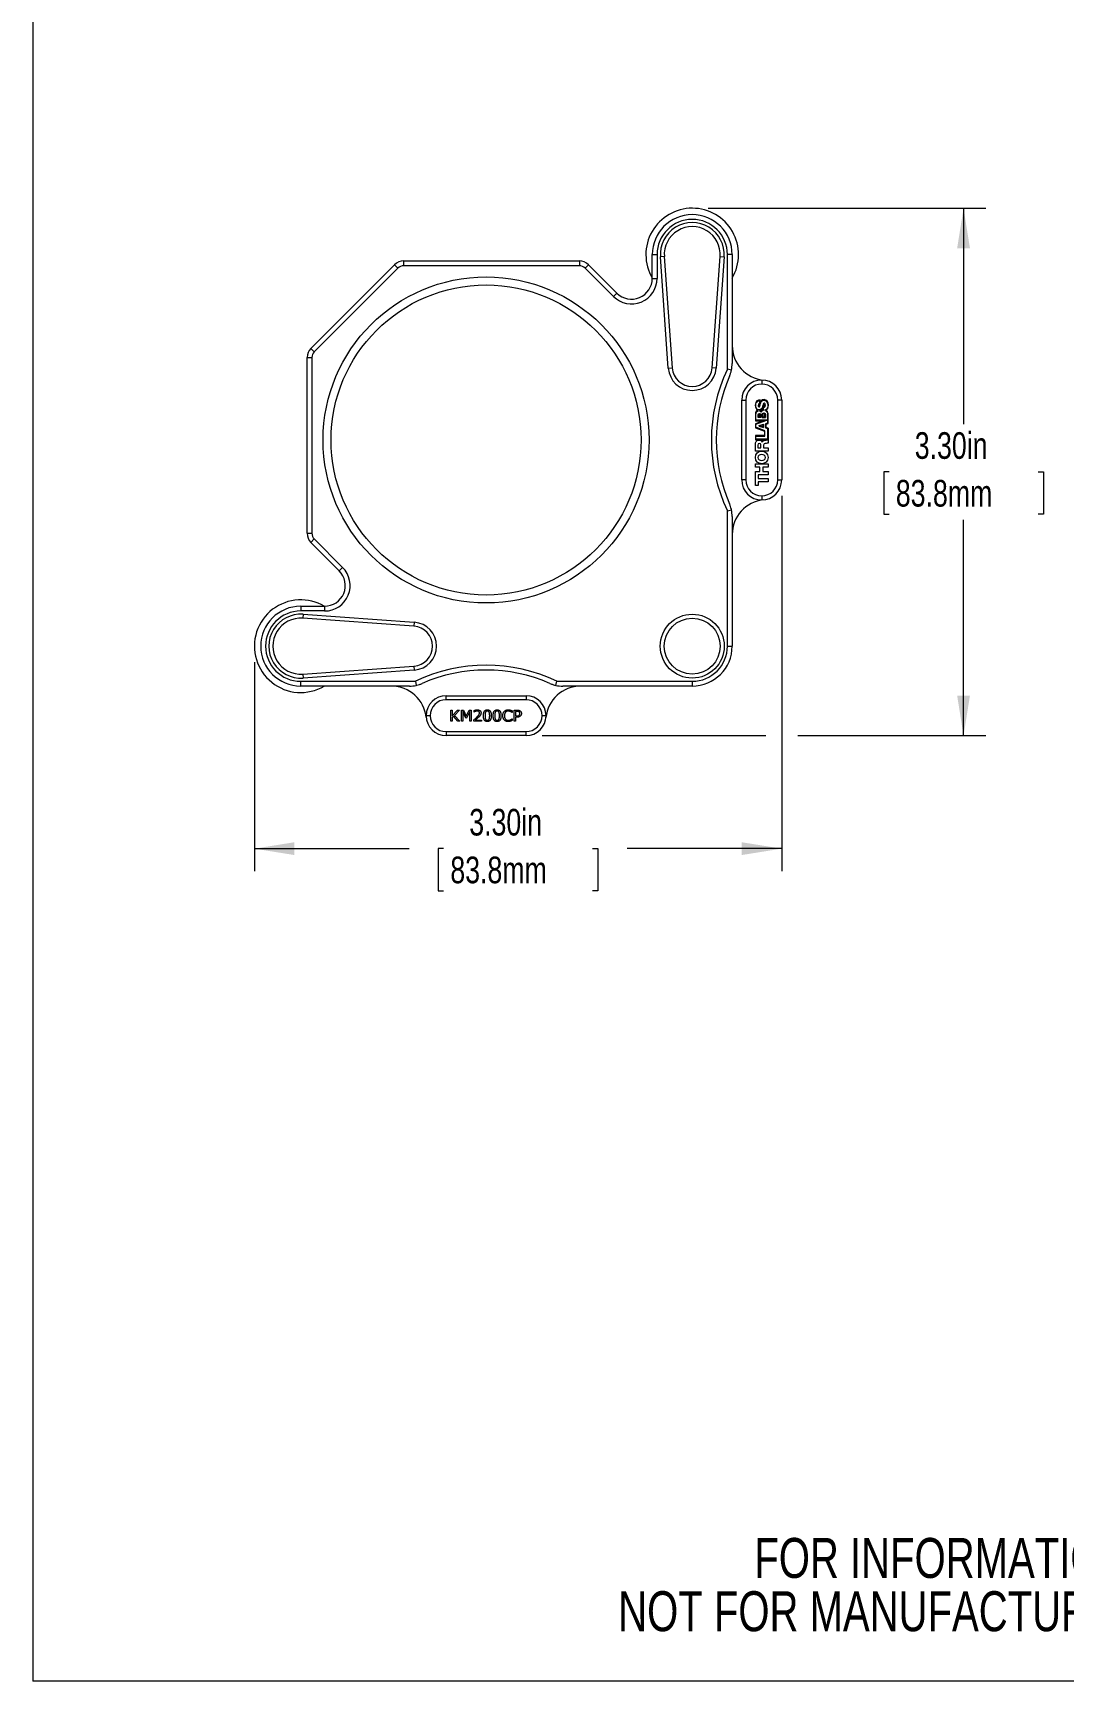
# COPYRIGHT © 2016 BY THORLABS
# Model space of a CAD drawing. Header units: inches. Extents: x 0.1 to 10.9, y 0 to 8.5.
# Drawn here: x 0.06 to 3.29, y 0.04 to 5.19 of the extents above; entities that cross this region are included whole.
import ezdxf

# ---------------------------------------------------------------- set-up
doc = ezdxf.new("R2010")
doc.units = ezdxf.units.IN
doc.header["$MEASUREMENT"] = 0
doc.styles.add('SLDTEXTSTYLE0', font='TXT', dxfattribs={"width": 0.75})
doc.dimstyles.new('SLDDIMSTYLE5', dxfattribs={"dimtxt": 0.083333, "dimasz": 0.125, "dimexe": 0, "dimexo": 0.0625, "dimgap": 0.020833, "dimtad": 0, "dimtih": 1, "dimtoh": 1, "dimlfac": 2, "dimrnd": 1e-09, "dimzin": 4, "dimdsep": 46, "dimtxsty": 'SLDTEXTSTYLE0', "dimsah": 1, "dimcen": 0.09, "dimadec": 0, "dimazin": 1, "dimtfac": 1, "dimtofl": 0, "dimtmove": 0, "dimatfit": 3, "dimfxl": 1, "dimfrac": 2, "dimtolj": 1, "dimtzin": 12, "dimarcsym": 0})

# ---------------------------------------------------------------- blocks, each defined once
blk = doc.blocks.new('SW_NOTE_3')
at = {"color": 0, "linetype": 'Continuous', "lineweight": 0, "char_height": 0.125, "attachment_point": 2, "style": 'SLDTEXTSTYLE0'}
for s, insert in [('FOR INFORMATION ONLY', (0.9863, 0.1611)), ('NOT FOR MANUFACTURING PURPOSES', (0.9991, -0.0055))]:
    blk.add_mtext(s, dxfattribs=dict(at, insert=insert))
blk = doc.blocks.new('_D_9')
at = {"color": 8, "linetype": 'Continuous', "lineweight": 0}
for p, q in [((2.4051, 3.7431), (2.4051, 2.5696)), ((0.7551, 3.2231), (0.7551, 2.5696)), ((0.7551, 2.6396), (1.2392, 2.6396)), ((1.3471, 2.6396), (1.3302, 2.6396)), ((1.3302, 2.6396), (1.3302, 2.5072)), ((1.8131, 2.6396), (1.83, 2.6396)), ((1.83, 2.6396), (1.83, 2.5072)), ((2.4051, 2.6396), (1.921, 2.6396)), ((1.3302, 2.5072), (1.3471, 2.5072)), ((1.83, 2.5072), (1.8131, 2.5072))]:
    blk.add_line(p, q, dxfattribs=at)
for points in [[(0.7551, 2.6396), (0.8801, 2.6196), (0.8801, 2.6596)], [(2.4051, 2.6396), (2.2801, 2.6596), (2.2801, 2.6196)]]:
    blk.add_solid(points, dxfattribs=at)
at = {"color": 8, "linetype": 'Continuous', "lineweight": 0, "char_height": 0.08333, "attachment_point": 1, "style": 'SLDTEXTSTYLE0'}
for s, insert in [('3.30in', (1.4274, 2.764)), ('83.8mm', (1.3682, 2.6147))]:
    blk.add_mtext(s, dxfattribs=dict(at, insert=insert))
blk = doc.blocks.new('_D_10')
at = {"color": 8, "linetype": 'Continuous', "lineweight": 0}
for p, q in [((2.1751, 4.6431), (3.0441, 4.6431)), ((2.9741, 4.6431), (2.9741, 3.9674)), ((2.7411, 3.8181), (2.7242, 3.8181)), ((2.7242, 3.8181), (2.7242, 3.6856)), ((3.2071, 3.8181), (3.224, 3.8181)), ((3.224, 3.8181), (3.224, 3.6856)), ((2.7242, 3.6856), (2.7411, 3.6856)), ((2.9741, 2.9931), (2.9741, 3.6687)), ((3.224, 3.6856), (3.2071, 3.6856)), ((1.6551, 2.9931), (2.3551, 2.9931)), ((2.4551, 2.9931), (3.0441, 2.9931))]:
    blk.add_line(p, q, dxfattribs=at)
for points in [[(2.9741, 4.6431), (2.9541, 4.5181), (2.9941, 4.5181)], [(2.9741, 2.9931), (2.9941, 3.1181), (2.9541, 3.1181)]]:
    blk.add_solid(points, dxfattribs=at)
at = {"color": 8, "linetype": 'Continuous', "lineweight": 0, "char_height": 0.08333, "attachment_point": 1, "style": 'SLDTEXTSTYLE0'}
for s, insert in [('3.30in', (2.8214, 3.9424)), ('83.8mm', (2.7622, 3.7931))]:
    blk.add_mtext(s, dxfattribs=dict(at, insert=insert))

msp = doc.modelspace()

# ---------------------------------------------------------------- linework, layer by layer
at = {"color": 7, "linetype": 'Continuous', "lineweight": 0}
for p, q in [((0.0622, 8.4506), (0.0622, 0.0356)), ((2.0001, 4.4981), (2.0151, 4.4981)), ((2.0001, 4.4236), (2.0001, 4.4981)), ((2.0151, 4.4981), (2.0151, 4.4236)), ((2.0378, 4.4918), (2.0253, 4.4909)), ((2.0503, 4.1427), (2.0253, 4.4909)), ((2.0378, 4.4918), (2.0627, 4.1436)), ((2.1874, 4.1436), (2.2124, 4.4918)), ((2.2248, 4.4909), (2.1999, 4.1427)), ((2.2124, 4.4918), (2.2248, 4.4909)), ((2.2351, 4.1394), (2.2351, 4.4981)), ((2.2501, 4.4981), (2.2351, 4.4981)), ((2.2501, 4.4981), (2.2501, 4.1578)), ((0.9318, 4.2043), (1.1938, 4.4663)), ((1.2044, 4.4557), (0.9424, 4.1937)), ((1.1938, 4.4663), (1.2044, 4.4557)), ((1.2221, 4.4781), (1.2221, 4.4631)), ((1.2221, 4.4781), (1.7721, 4.4781)), ((1.7721, 4.4631), (1.2221, 4.4631)), ((1.7721, 4.4781), (1.7721, 4.4631)), ((1.8004, 4.4663), (1.7898, 4.4557)), ((1.8785, 4.367), (1.7898, 4.4557)), ((1.8004, 4.4663), (1.8891, 4.3776)), ((2.0001, 4.4236), (2.0151, 4.4236)), ((1.8891, 4.3776), (1.8785, 4.367)), ((0.9318, 4.2043), (0.9424, 4.1937)), ((0.9201, 4.1761), (0.9351, 4.1761)), ((0.9201, 3.6261), (0.9201, 4.1761)), ((0.9351, 4.1761), (0.9351, 3.6261)), ((2.0503, 4.1427), (2.0627, 4.1436)), ((2.1999, 4.1427), (2.1874, 4.1436)), ((2.2478, 4.1365), (2.2351, 4.1394)), ((2.3426, 4.1056), (2.3426, 4.0931)), ((2.2801, 4.0431), (2.2926, 4.0431)), ((2.2801, 3.7931), (2.2801, 4.0431)), ((2.2926, 4.0431), (2.2926, 3.7931)), ((2.3354, 4.0412), (2.3354, 4.0318)), ((2.3374, 4.0322), (2.3373, 4.0432)), ((2.3468, 4.0217), (2.3468, 4.0126)), ((2.3926, 3.7931), (2.3926, 4.0431)), ((2.4051, 4.0431), (2.3926, 4.0431)), ((2.4051, 4.0431), (2.4051, 3.7931)), ((2.3226, 3.9958), (2.3226, 3.9781)), ((2.3226, 3.9781), (2.3475, 3.9781)), ((2.3475, 3.9781), (2.3226, 3.9689)), ((2.3246, 3.98), (2.3246, 3.9969)), ((2.3246, 3.9672), (2.3582, 3.98)), ((2.3582, 3.98), (2.3246, 3.98)), ((2.3314, 3.9885), (2.3314, 3.9969)), ((2.3401, 3.9885), (2.3314, 3.9885)), ((2.3333, 3.9962), (2.3333, 3.9904)), ((2.3333, 3.9904), (2.3383, 3.9904)), ((2.3383, 3.9904), (2.3383, 3.9962)), ((2.3401, 3.9969), (2.3401, 3.9885)), ((2.3443, 3.9885), (2.3443, 3.9979)), ((2.3443, 3.9885), (2.3544, 3.9885)), ((2.3462, 3.9973), (2.3462, 3.9903)), ((2.3462, 3.9903), (2.3527, 3.9903)), ((2.3485, 4.0114), (2.3485, 4.0204)), ((2.3527, 3.9903), (2.3527, 3.9973)), ((2.3544, 3.9979), (2.3544, 3.9885)), ((2.3607, 3.9709), (2.3546, 3.9682)), ((2.3607, 3.9973), (2.3607, 3.9709)), ((2.3626, 3.9695), (2.3626, 3.9994)), ((2.3226, 3.9689), (2.3226, 3.9565)), ((2.3226, 3.9565), (2.3511, 3.9458)), ((2.3511, 3.9319), (2.3226, 3.9319)), ((2.3226, 3.9319), (2.3226, 3.9183)), ((2.3246, 3.9577), (2.3246, 3.9672)), ((2.3525, 3.9471), (2.3246, 3.9577)), ((2.3246, 3.9204), (2.3246, 3.9298)), ((2.3246, 3.9298), (2.3525, 3.9298)), ((2.3607, 3.9204), (2.3246, 3.9204)), ((2.3341, 3.9632), (2.3485, 3.9678)), ((2.3341, 3.9618), (2.3341, 3.9632)), ((2.3341, 3.9618), (2.3485, 3.957)), ((2.3466, 3.9651), (2.3379, 3.9624)), ((2.3379, 3.9624), (2.3466, 3.9596)), ((2.3466, 3.9596), (2.3466, 3.9651)), ((2.3485, 3.9678), (2.3485, 3.957)), ((2.3511, 3.9458), (2.3511, 3.9319)), ((2.3525, 3.9298), (2.3525, 3.9471)), ((2.3546, 3.9682), (2.3546, 3.9565)), ((2.3546, 3.9565), (2.3607, 3.9538)), ((2.3567, 3.9673), (2.3626, 3.9695)), ((2.3567, 3.9576), (2.3567, 3.9673)), ((2.3626, 3.9552), (2.3567, 3.9576)), ((2.3607, 3.9538), (2.3607, 3.9204)), ((2.3626, 3.9552), (2.3626, 3.9086)), ((2.3226, 3.9183), (2.3607, 3.9183)), ((2.3226, 3.8831), (2.3226, 3.9036)), ((2.3626, 3.8831), (2.3226, 3.8831)), ((2.3309, 3.9019), (2.3309, 3.8936)), ((2.3309, 3.8936), (2.3399, 3.8936)), ((2.3399, 3.8936), (2.3399, 3.9024)), ((2.3439, 3.9114), (2.344, 3.9114)), ((2.348, 3.9015), (2.348, 3.8936)), ((2.348, 3.8936), (2.3626, 3.8936)), ((2.3626, 3.8936), (2.3626, 3.8831)), ((2.3226, 3.8436), (2.3626, 3.8436)), ((2.3226, 3.8331), (2.3226, 3.8436)), ((2.3371, 3.8331), (2.3226, 3.8331)), ((2.3226, 3.8193), (2.3371, 3.8193)), ((2.3226, 3.7756), (2.3226, 3.8193)), ((2.3371, 3.8193), (2.3371, 3.8331)), ((2.3461, 3.8331), (2.3461, 3.8193)), ((2.3626, 3.8331), (2.3461, 3.8331)), ((2.3461, 3.8193), (2.3626, 3.8193)), ((2.3626, 3.8436), (2.3626, 3.8331)), ((2.3626, 3.8193), (2.3626, 3.8089)), ((2.2926, 3.7931), (2.2801, 3.7931)), ((2.3315, 3.7756), (2.3226, 3.7756)), ((2.3315, 3.8089), (2.3315, 3.798)), ((2.3626, 3.8089), (2.3315, 3.8089)), ((2.3315, 3.798), (2.3626, 3.798)), ((2.3315, 3.7875), (2.3315, 3.7756)), ((2.3626, 3.7875), (2.3315, 3.7875)), ((2.3626, 3.798), (2.3626, 3.7875)), ((2.3926, 3.7931), (2.4051, 3.7931)), ((2.3426, 3.7431), (2.3426, 3.7306)), ((2.2351, 3.6967), (2.2478, 3.6996)), ((2.2351, 3.2731), (2.2351, 3.6967)), ((2.2501, 3.6783), (2.2501, 3.2731)), ((0.9201, 3.6261), (0.9351, 3.6261)), ((0.9318, 3.5978), (0.9424, 3.6084)), ((1.0205, 3.509), (0.9318, 3.5978)), ((0.9424, 3.6084), (1.0312, 3.5196)), ((1.0205, 3.509), (1.0312, 3.5196)), ((0.9001, 3.3981), (0.9001, 3.3831)), ((0.9001, 3.3981), (0.9746, 3.3981)), ((0.9746, 3.3831), (0.9001, 3.3831)), ((0.9072, 3.3728), (0.9063, 3.3603)), ((1.2545, 3.3354), (0.9063, 3.3603)), ((0.9072, 3.3728), (1.2554, 3.3479)), ((0.9746, 3.3981), (0.9746, 3.3831)), ((1.2554, 3.3479), (1.2545, 3.3354)), ((2.2351, 3.2731), (2.2501, 3.2731)), ((0.9063, 3.1858), (1.2545, 3.2107)), ((1.2554, 3.1982), (0.9072, 3.1733)), ((1.2545, 3.2107), (1.2554, 3.1982)), ((0.9001, 3.1631), (1.2587, 3.1631)), ((0.9001, 3.1481), (0.9001, 3.1631)), ((1.2403, 3.1481), (0.9001, 3.1481)), ((0.9063, 3.1858), (0.9072, 3.1733)), ((1.2587, 3.1631), (1.2616, 3.1504)), ((1.6986, 3.1504), (1.7014, 3.1631)), ((1.7014, 3.1631), (2.1251, 3.1631)), ((2.1251, 3.1481), (1.7199, 3.1481)), ((2.1251, 3.1631), (2.1251, 3.1481)), ((1.3551, 3.1056), (1.3551, 3.1181)), ((1.3551, 3.1181), (1.6051, 3.1181)), ((1.6051, 3.1056), (1.3551, 3.1056)), ((1.6051, 3.1181), (1.6051, 3.1056)), ((1.3051, 3.0556), (1.2926, 3.0556)), ((1.3695, 3.0731), (1.3739, 3.0731)), ((1.3695, 3.0381), (1.3695, 3.0731)), ((1.3739, 3.0548), (1.3909, 3.0731)), ((1.3739, 3.0731), (1.3739, 3.0548)), ((1.3777, 3.054), (1.3739, 3.0499)), ((1.3739, 3.0499), (1.3739, 3.0381)), ((1.392, 3.0381), (1.3777, 3.054)), ((1.3965, 3.0731), (1.3809, 3.0566)), ((1.3809, 3.0566), (1.3974, 3.0381)), ((1.3909, 3.0731), (1.3965, 3.0731)), ((1.4027, 3.0731), (1.4091, 3.0731)), ((1.4027, 3.0381), (1.4027, 3.0731)), ((1.4071, 3.0682), (1.4071, 3.0381)), ((1.4166, 3.0478), (1.4071, 3.0682)), ((1.4091, 3.0731), (1.4182, 3.0537)), ((1.4193, 3.0478), (1.4166, 3.0478)), ((1.4182, 3.0537), (1.427, 3.0731)), ((1.4288, 3.0682), (1.4193, 3.0478)), ((1.427, 3.0731), (1.4333, 3.0731)), ((1.4288, 3.0381), (1.4288, 3.0682)), ((1.4333, 3.0731), (1.4333, 3.0381)), ((1.4417, 3.0381), (1.4417, 3.0429)), ((1.4426, 3.0669), (1.4426, 3.0718)), ((1.4428, 3.0669), (1.4426, 3.0669)), ((1.4466, 3.042), (1.4656, 3.042)), ((1.4656, 3.042), (1.4656, 3.0381)), ((1.5613, 3.0655), (1.5609, 3.0655)), ((1.561, 3.0456), (1.5613, 3.0456)), ((1.5613, 3.0709), (1.5613, 3.0655)), ((1.5613, 3.0456), (1.5613, 3.0403)), ((1.5679, 3.0731), (1.5773, 3.0731)), ((1.5679, 3.0381), (1.5679, 3.0731)), ((1.5724, 3.0691), (1.5724, 3.0549)), ((1.5769, 3.0691), (1.5724, 3.0691)), ((1.5724, 3.0549), (1.5763, 3.0549)), ((1.5724, 3.0509), (1.5724, 3.0381)), ((1.577, 3.0509), (1.5724, 3.0509)), ((1.6676, 3.0556), (1.6551, 3.0556)), ((1.3551, 3.0056), (1.6051, 3.0056)), ((1.3551, 3.0056), (1.3551, 2.9931)), ((1.6051, 2.9931), (1.3551, 2.9931)), ((1.3739, 3.0381), (1.3695, 3.0381)), ((1.3974, 3.0381), (1.392, 3.0381)), ((1.4071, 3.0381), (1.4027, 3.0381)), ((1.4333, 3.0381), (1.4288, 3.0381)), ((1.4656, 3.0381), (1.4417, 3.0381)), ((1.5724, 3.0381), (1.5679, 3.0381)), ((1.6051, 2.9931), (1.6051, 3.0056)), ((10.9445, 0.0356), (0.0622, 0.0356))]:
    msp.add_line(p, q, dxfattribs=at)
for centre, radius in [((1.4801, 3.9181), 0.51), ((1.4801, 3.9181), 0.485), ((2.1251, 3.2731), 0.1), ((2.1251, 3.2731), 0.0875)]:
    msp.add_circle(centre, radius, dxfattribs=at)
for centre, radius, start, end in [((2.1251, 4.4981), 0.145, 89.8048, 210.4503), ((2.1251, 4.4981), 0.145, 329.5497, 89.8048), ((2.1251, 4.4981), 0.125, 0, 180), ((2.1251, 4.4981), 0.11, 0, 180), ((2.1251, 4.4981), 0.1, 355.904, 184.096), ((2.1251, 4.4981), 0.0875, 355.904, 184.096), ((1.2221, 4.4381), 0.04, 90, 135), ((1.2221, 4.4381), 0.025, 90, 135), ((1.7721, 4.4381), 0.04, 45.0024, 90), ((1.7721, 4.4381), 0.025, 45.0024, 90), ((1.9351, 4.4236), 0.08, 225.0024, 0), ((1.9351, 4.4236), 0.065, 225.0024, 0), ((0.9601, 4.1761), 0.04, 135, 180), ((0.9601, 4.1761), 0.025, 135, 180), ((2.3595, 4.2141), 0.1094, 180, 264.3655), ((2.1251, 4.1481), 0.075, 184.096, 355.904), ((2.1251, 4.1481), 0.0625, 184.096, 355.904), ((2.7001, 3.9181), 0.515, 154.5436, 205.4564), ((2.1501, 4.1578), 0.1, 347.6902, 0), ((2.7001, 3.9181), 0.5, 156.4435, 203.5565), ((2.3426, 4.0431), 0.0625, 90, 180), ((2.3426, 4.0431), 0.05, 90, 180), ((2.3426, 4.0431), 0.0625, 0, 90), ((2.3426, 4.0431), 0.05, 0, 90), ((2.3426, 3.7931), 0.0625, 180, 270), ((2.3426, 3.7931), 0.05, 180, 270), ((2.3426, 3.7931), 0.05, 270, 0), ((2.3426, 3.7931), 0.0625, 270, 0), ((2.3595, 3.622), 0.1094, 95.6345, 180), ((2.1501, 3.6783), 0.1, 0, 12.3098), ((0.9601, 3.6261), 0.04, 180, 224.9976), ((0.9601, 3.6261), 0.025, 180, 224.9976), ((0.9746, 3.4631), 0.08, 270, 44.9976), ((0.9746, 3.4631), 0.065, 270, 44.9976), ((0.9001, 3.2731), 0.145, 92.797, 300.4503), ((0.9001, 3.2731), 0.145, 59.5497, 92.797), ((0.9001, 3.2731), 0.125, 90, 270), ((0.9001, 3.2731), 0.11, 90, 270), ((0.9001, 3.2731), 0.1, 85.904, 274.096), ((0.9001, 3.2731), 0.0875, 85.904, 274.096), ((1.2501, 3.2731), 0.0625, 274.096, 85.904), ((1.2501, 3.2731), 0.075, 274.096, 85.904), ((2.1251, 3.2731), 0.11, 270, 0), ((2.1251, 3.2731), 0.125, 270, 0), ((1.4801, 2.6981), 0.515, 64.5436, 115.4564), ((1.4801, 2.6981), 0.5, 66.4435, 113.5565), ((1.184, 3.0387), 0.1094, 5.6345, 90), ((1.2403, 3.2481), 0.1, 270, 282.3098), ((1.7761, 3.0387), 0.1094, 90, 174.3655), ((1.7199, 3.2481), 0.1, 257.6902, 270), ((1.3551, 3.0556), 0.0625, 90, 180), ((1.3551, 3.0556), 0.05, 90, 180), ((1.6051, 3.0556), 0.0625, 0, 90), ((1.6051, 3.0556), 0.05, 0, 90), ((1.3551, 3.0556), 0.0625, 180, 270), ((1.3551, 3.0556), 0.05, 180, 270), ((1.6051, 3.0556), 0.05, 270, 0), ((1.6051, 3.0556), 0.0625, 270, 0)]:
    msp.add_arc(centre, radius, start, end, dxfattribs=at)
for points, knots in [([(2.2417, 4.1179), (2.243, 4.1209), (2.2455, 4.127), (2.247, 4.1333), (2.2478, 4.1365)], [0, 0, 0, 0, 0.494237, 1, 1, 1, 1]), ([(2.2478, 3.6996), (2.2477, 3.7), (2.2469, 3.7034), (2.2452, 3.7097), (2.2429, 3.7154), (2.2417, 3.7182)], [0, 0, 0, 0, 0.074318, 0.53268, 1, 1, 1, 1]), ([(1.2616, 3.1504), (1.2621, 3.1505), (1.2654, 3.1512), (1.2717, 3.1529), (1.2774, 3.1552), (1.2803, 3.1564)], [0, 0, 0, 0, 0.074316, 0.532678, 1, 1, 1, 1]), ([(1.6799, 3.1564), (1.6829, 3.1552), (1.6891, 3.1527), (1.6954, 3.1511), (1.6986, 3.1504)], [0, 0, 0, 0, 0.494235, 1, 1, 1, 1]), ([(1.4417, 3.0429), (1.4425, 3.0436), (1.4442, 3.0451), (1.4467, 3.0472), (1.4491, 3.0493), (1.4507, 3.0507), (1.4514, 3.0515)], [0, 0, 0, 0, 0.2549546, 0.5103166, 0.7601161, 1, 1, 1, 1]), ([(1.4426, 3.0718), (1.4429, 3.0719), (1.4435, 3.0722), (1.4446, 3.0726), (1.4458, 3.0729), (1.4471, 3.0733), (1.4485, 3.0736), (1.4499, 3.0738), (1.4512, 3.0739), (1.4521, 3.0739), (1.4526, 3.0739)], [0, 0, 0, 0, 0.097337, 0.206406, 0.328427, 0.462824, 0.602026, 0.737696, 0.870465, 1, 1, 1, 1]), ([(1.4525, 3.07), (1.4521, 3.0699), (1.4513, 3.0699), (1.4502, 3.0698), (1.449, 3.0695), (1.4477, 3.0692), (1.4465, 3.0688), (1.4452, 3.0682), (1.444, 3.0676), (1.4432, 3.0671), (1.4428, 3.0669)], [0, 0, 0, 0, 0.107885, 0.221269, 0.340699, 0.466192, 0.595932, 0.727197, 0.862174, 1, 1, 1, 1]), ([(1.457, 3.0512), (1.4561, 3.0504), (1.4544, 3.0487), (1.4522, 3.0468), (1.4504, 3.0452), (1.4491, 3.0441), (1.4478, 3.0431), (1.447, 3.0424), (1.4466, 3.042)], [0, 0, 0, 0, 0.258241, 0.517221, 0.644363, 0.767594, 0.885944, 1, 1, 1, 1]), ([(1.4514, 3.0515), (1.4518, 3.0518), (1.4525, 3.0525), (1.4535, 3.0535), (1.4544, 3.0545), (1.4553, 3.0554), (1.456, 3.0562), (1.4566, 3.057), (1.4572, 3.0578), (1.4577, 3.0585), (1.4581, 3.0591), (1.4584, 3.0598), (1.4587, 3.0605), (1.459, 3.0612), (1.4592, 3.0619), (1.4593, 3.0626), (1.4594, 3.0633), (1.4594, 3.0638), (1.4594, 3.0641)], [0, 0, 0, 0, 0.0998727, 0.1933787, 0.2799067, 0.359786, 0.4328176, 0.4996227, 0.5596254, 0.6132753, 0.6633381, 0.7120221, 0.7603914, 0.8080444, 0.8558246, 0.9034585, 0.9513908, 1, 1, 1, 1]), ([(1.4594, 3.0641), (1.4594, 3.0643), (1.4594, 3.0648), (1.4593, 3.0654), (1.4591, 3.066), (1.4589, 3.0665), (1.4587, 3.0671), (1.4584, 3.0676), (1.458, 3.068), (1.4576, 3.0684), (1.4571, 3.0688), (1.4566, 3.0691), (1.456, 3.0694), (1.4554, 3.0696), (1.4547, 3.0697), (1.454, 3.0699), (1.4532, 3.0699), (1.4527, 3.0699), (1.4525, 3.07)], [0, 0, 0, 0, 0.065322, 0.127174, 0.186583, 0.244472, 0.301044, 0.357036, 0.413379, 0.470966, 0.529101, 0.588875, 0.649686, 0.713323, 0.779905, 0.849596, 0.922575, 1, 1, 1, 1]), ([(1.4526, 3.0739), (1.453, 3.0739), (1.4539, 3.0739), (1.4551, 3.0738), (1.4563, 3.0736), (1.4574, 3.0733), (1.4585, 3.0729), (1.4595, 3.0725), (1.4603, 3.072), (1.4612, 3.0714), (1.4619, 3.0707), (1.4625, 3.0699), (1.4631, 3.0691), (1.4635, 3.0683), (1.4638, 3.0673), (1.4641, 3.0664), (1.4642, 3.0653), (1.4643, 3.0646), (1.4643, 3.0642)], [0, 0, 0, 0, 0.07748, 0.151248, 0.221205, 0.288216, 0.352003, 0.413896, 0.474146, 0.533519, 0.591726, 0.648382, 0.70443, 0.76053, 0.817321, 0.875919, 0.936612, 1, 1, 1, 1]), ([(1.4622, 3.0572), (1.4619, 3.0567), (1.4612, 3.0557), (1.4602, 3.0545), (1.4594, 3.0536), (1.4586, 3.0528), (1.4578, 3.052), (1.4573, 3.0515), (1.457, 3.0512)], [0, 0, 0, 0, 0.2212449, 0.4529519, 0.5754385, 0.7076099, 0.8489067, 1, 1, 1, 1]), ([(1.4643, 3.0642), (1.4643, 3.0639), (1.4642, 3.0633), (1.4641, 3.0623), (1.464, 3.0614), (1.4638, 3.0605), (1.4635, 3.0596), (1.4631, 3.0588), (1.4627, 3.058), (1.4624, 3.0575), (1.4622, 3.0572)], [0, 0, 0, 0, 0.1332724, 0.2615394, 0.387255, 0.5103733, 0.6320171, 0.7543188, 0.8763649, 1, 1, 1, 1]), ([(1.4718, 3.0555), (1.4718, 3.0563), (1.4718, 3.0578), (1.472, 3.0599), (1.4722, 3.0619), (1.4725, 3.0637), (1.4729, 3.0653), (1.4734, 3.0669), (1.474, 3.0682), (1.4747, 3.0694), (1.4755, 3.0705), (1.4764, 3.0714), (1.4774, 3.0722), (1.4785, 3.0729), (1.4797, 3.0733), (1.4811, 3.0737), (1.4825, 3.0739), (1.4835, 3.0739), (1.484, 3.0739)], [0, 0, 0, 0, 0.090625, 0.17535, 0.254088, 0.327393, 0.395789, 0.459102, 0.517906, 0.573174, 0.625499, 0.676328, 0.726617, 0.777206, 0.828961, 0.882801, 0.939626, 1, 1, 1, 1]), ([(1.484, 3.0372), (1.4835, 3.0372), (1.4825, 3.0372), (1.481, 3.0374), (1.4797, 3.0378), (1.4785, 3.0383), (1.4774, 3.0389), (1.4764, 3.0397), (1.4755, 3.0406), (1.4747, 3.0417), (1.474, 3.0429), (1.4734, 3.0443), (1.4729, 3.0458), (1.4725, 3.0474), (1.4722, 3.0492), (1.472, 3.0512), (1.4718, 3.0533), (1.4718, 3.0548), (1.4718, 3.0555)], [0, 0, 0, 0, 0.060973, 0.118388, 0.172874, 0.22467, 0.275401, 0.32568, 0.376549, 0.428972, 0.484148, 0.542887, 0.606162, 0.674011, 0.747103, 0.82563, 0.909854, 1, 1, 1, 1]), ([(1.4781, 3.0662), (1.4779, 3.0659), (1.4777, 3.0653), (1.4774, 3.0642), (1.4771, 3.063), (1.4769, 3.0617), (1.4768, 3.0602), (1.4767, 3.0587), (1.4767, 3.0572), (1.4767, 3.0561), (1.4767, 3.0555)], [0, 0, 0, 0, 0.092932, 0.195517, 0.308519, 0.432509, 0.565434, 0.704477, 0.849094, 1, 1, 1, 1]), ([(1.4767, 3.0555), (1.4767, 3.0549), (1.4767, 3.0538), (1.4767, 3.0522), (1.4768, 3.0507), (1.4769, 3.0494), (1.4771, 3.0482), (1.4773, 3.047), (1.4776, 3.046), (1.4779, 3.0453), (1.478, 3.0449)], [0, 0, 0, 0, 0.164101, 0.31475, 0.45075, 0.57345, 0.686482, 0.794892, 0.899373, 1, 1, 1, 1]), ([(1.478, 3.0449), (1.4782, 3.0446), (1.4784, 3.0441), (1.4789, 3.0433), (1.4795, 3.0427), (1.4802, 3.0421), (1.481, 3.0417), (1.4819, 3.0414), (1.4829, 3.0412), (1.4836, 3.0412), (1.484, 3.0412)], [0, 0, 0, 0, 0.127933, 0.248979, 0.364498, 0.478623, 0.594752, 0.717986, 0.852152, 1, 1, 1, 1]), ([(1.484, 3.07), (1.4836, 3.0699), (1.483, 3.0699), (1.482, 3.0698), (1.4811, 3.0695), (1.4803, 3.0691), (1.4796, 3.0685), (1.479, 3.0679), (1.4785, 3.0671), (1.4782, 3.0665), (1.4781, 3.0662)], [0, 0, 0, 0, 0.141373, 0.271633, 0.394112, 0.510434, 0.625792, 0.743398, 0.867888, 1, 1, 1, 1]), ([(1.484, 3.0739), (1.4845, 3.0739), (1.4855, 3.0739), (1.4869, 3.0737), (1.4882, 3.0733), (1.4895, 3.0728), (1.4906, 3.0722), (1.4916, 3.0714), (1.4925, 3.0705), (1.4933, 3.0694), (1.494, 3.0681), (1.4946, 3.0668), (1.495, 3.0653), (1.4955, 3.0636), (1.4958, 3.0618), (1.496, 3.0599), (1.4961, 3.0578), (1.4962, 3.0563), (1.4962, 3.0556)], [0, 0, 0, 0, 0.061032, 0.118504, 0.173116, 0.225322, 0.276001, 0.32667, 0.377985, 0.430681, 0.486391, 0.54544, 0.608778, 0.67676, 0.749332, 0.827388, 0.910869, 1, 1, 1, 1]), ([(1.4899, 3.0663), (1.4897, 3.0666), (1.4894, 3.0671), (1.4889, 3.0679), (1.4883, 3.0685), (1.4876, 3.0691), (1.4869, 3.0695), (1.486, 3.0698), (1.485, 3.0699), (1.4843, 3.0699), (1.484, 3.07)], [0, 0, 0, 0, 0.1302457, 0.2525793, 0.3704464, 0.4852394, 0.6008352, 0.723405, 0.8556277, 1, 1, 1, 1]), ([(1.4962, 3.0556), (1.4962, 3.0548), (1.4961, 3.0533), (1.496, 3.0512), (1.4958, 3.0492), (1.4955, 3.0474), (1.495, 3.0457), (1.4945, 3.0442), (1.4939, 3.0428), (1.4932, 3.0416), (1.4924, 3.0406), (1.4915, 3.0397), (1.4905, 3.0389), (1.4894, 3.0383), (1.4882, 3.0378), (1.4869, 3.0374), (1.4855, 3.0372), (1.4845, 3.0372), (1.484, 3.0372)], [0, 0, 0, 0, 0.091414, 0.176654, 0.25618, 0.329726, 0.398161, 0.461186, 0.519966, 0.574874, 0.627124, 0.67754, 0.72759, 0.777885, 0.829619, 0.883437, 0.939926, 1, 1, 1, 1]), ([(1.484, 3.0412), (1.4843, 3.0412), (1.485, 3.0412), (1.486, 3.0414), (1.4869, 3.0416), (1.4876, 3.0421), (1.4883, 3.0426), (1.4889, 3.0432), (1.4895, 3.044), (1.4897, 3.0446), (1.4899, 3.0449)], [0, 0, 0, 0, 0.141458, 0.272712, 0.395264, 0.512481, 0.627909, 0.745586, 0.869079, 1, 1, 1, 1]), ([(1.4913, 3.0556), (1.4913, 3.0562), (1.4913, 3.0573), (1.4912, 3.0589), (1.4911, 3.0604), (1.491, 3.0618), (1.4908, 3.0631), (1.4906, 3.0642), (1.4903, 3.0653), (1.49, 3.066), (1.4899, 3.0663)], [0, 0, 0, 0, 0.159651, 0.308566, 0.446193, 0.573969, 0.692158, 0.802057, 0.904099, 1, 1, 1, 1]), ([(1.4899, 3.0449), (1.49, 3.0452), (1.4903, 3.0459), (1.4906, 3.047), (1.4908, 3.0481), (1.491, 3.0494), (1.4911, 3.0508), (1.4912, 3.0522), (1.4913, 3.0539), (1.4913, 3.055), (1.4913, 3.0556)], [0, 0, 0, 0, 0.097892, 0.201849, 0.31108, 0.427473, 0.552815, 0.689917, 0.838949, 1, 1, 1, 1]), ([(1.5024, 3.0555), (1.5024, 3.0563), (1.5024, 3.0578), (1.5025, 3.0599), (1.5028, 3.0619), (1.5031, 3.0637), (1.5035, 3.0653), (1.504, 3.0669), (1.5046, 3.0682), (1.5053, 3.0694), (1.5061, 3.0705), (1.507, 3.0714), (1.508, 3.0722), (1.5091, 3.0729), (1.5103, 3.0733), (1.5116, 3.0737), (1.5131, 3.0739), (1.514, 3.0739), (1.5145, 3.0739)], [0, 0, 0, 0, 0.090625, 0.17535, 0.254088, 0.327393, 0.395789, 0.459102, 0.517906, 0.573174, 0.625499, 0.676328, 0.726617, 0.777206, 0.828961, 0.882801, 0.939626, 1, 1, 1, 1]), ([(1.5145, 3.0372), (1.514, 3.0372), (1.513, 3.0372), (1.5116, 3.0374), (1.5103, 3.0378), (1.5091, 3.0383), (1.5079, 3.0389), (1.5069, 3.0397), (1.506, 3.0406), (1.5053, 3.0417), (1.5046, 3.0429), (1.504, 3.0443), (1.5035, 3.0458), (1.5031, 3.0474), (1.5027, 3.0492), (1.5025, 3.0512), (1.5024, 3.0533), (1.5024, 3.0548), (1.5024, 3.0555)], [0, 0, 0, 0, 0.060973, 0.118388, 0.172874, 0.22467, 0.275401, 0.32568, 0.376549, 0.428972, 0.484148, 0.542887, 0.606162, 0.674011, 0.747103, 0.82563, 0.909854, 1, 1, 1, 1]), ([(1.5086, 3.0662), (1.5085, 3.0659), (1.5082, 3.0653), (1.5079, 3.0642), (1.5077, 3.063), (1.5075, 3.0617), (1.5074, 3.0602), (1.5073, 3.0587), (1.5073, 3.0572), (1.5072, 3.0561), (1.5072, 3.0555)], [0, 0, 0, 0, 0.092932, 0.195517, 0.308519, 0.432509, 0.565434, 0.704477, 0.849094, 1, 1, 1, 1]), ([(1.5072, 3.0555), (1.5072, 3.0549), (1.5072, 3.0538), (1.5073, 3.0522), (1.5074, 3.0507), (1.5075, 3.0494), (1.5076, 3.0482), (1.5079, 3.047), (1.5082, 3.046), (1.5085, 3.0453), (1.5086, 3.0449)], [0, 0, 0, 0, 0.164101, 0.31475, 0.45075, 0.57345, 0.686482, 0.794892, 0.899373, 1, 1, 1, 1]), ([(1.5145, 3.07), (1.5142, 3.0699), (1.5135, 3.0699), (1.5126, 3.0698), (1.5117, 3.0695), (1.5109, 3.0691), (1.5102, 3.0685), (1.5096, 3.0679), (1.509, 3.0671), (1.5088, 3.0665), (1.5086, 3.0662)], [0, 0, 0, 0, 0.141373, 0.271633, 0.394112, 0.510434, 0.625792, 0.743398, 0.867888, 1, 1, 1, 1]), ([(1.5086, 3.0449), (1.5087, 3.0446), (1.509, 3.0441), (1.5095, 3.0433), (1.5101, 3.0427), (1.5108, 3.0421), (1.5116, 3.0417), (1.5125, 3.0414), (1.5135, 3.0412), (1.5142, 3.0412), (1.5145, 3.0412)], [0, 0, 0, 0, 0.1279334, 0.2489788, 0.3644984, 0.4786231, 0.5947523, 0.7179865, 0.852152, 1, 1, 1, 1]), ([(1.5145, 3.0739), (1.5151, 3.0739), (1.5161, 3.0739), (1.5175, 3.0737), (1.5188, 3.0733), (1.52, 3.0728), (1.5212, 3.0722), (1.5222, 3.0714), (1.5231, 3.0705), (1.5238, 3.0694), (1.5245, 3.0681), (1.5251, 3.0668), (1.5256, 3.0653), (1.526, 3.0636), (1.5263, 3.0618), (1.5266, 3.0599), (1.5267, 3.0578), (1.5267, 3.0563), (1.5267, 3.0556)], [0, 0, 0, 0, 0.061032, 0.118504, 0.173116, 0.225322, 0.276001, 0.32667, 0.377985, 0.430681, 0.486391, 0.54544, 0.608778, 0.67676, 0.749332, 0.827388, 0.910869, 1, 1, 1, 1]), ([(1.5204, 3.0663), (1.5203, 3.0666), (1.52, 3.0671), (1.5195, 3.0679), (1.5189, 3.0685), (1.5182, 3.0691), (1.5174, 3.0695), (1.5166, 3.0698), (1.5156, 3.0699), (1.5149, 3.0699), (1.5145, 3.07)], [0, 0, 0, 0, 0.1302457, 0.2525793, 0.3704464, 0.4852394, 0.6008352, 0.723405, 0.8556277, 1, 1, 1, 1]), ([(1.5267, 3.0556), (1.5267, 3.0548), (1.5267, 3.0533), (1.5266, 3.0512), (1.5263, 3.0492), (1.526, 3.0474), (1.5256, 3.0457), (1.5251, 3.0442), (1.5245, 3.0428), (1.5238, 3.0416), (1.523, 3.0406), (1.5221, 3.0397), (1.5211, 3.0389), (1.52, 3.0383), (1.5188, 3.0378), (1.5174, 3.0374), (1.516, 3.0372), (1.5151, 3.0372), (1.5145, 3.0372)], [0, 0, 0, 0, 0.091414, 0.176654, 0.25618, 0.329726, 0.398161, 0.461186, 0.519966, 0.574874, 0.627124, 0.67754, 0.72759, 0.777885, 0.829619, 0.883437, 0.939926, 1, 1, 1, 1]), ([(1.5145, 3.0412), (1.5149, 3.0412), (1.5156, 3.0412), (1.5165, 3.0414), (1.5174, 3.0416), (1.5182, 3.0421), (1.5189, 3.0426), (1.5195, 3.0432), (1.5201, 3.044), (1.5203, 3.0446), (1.5205, 3.0449)], [0, 0, 0, 0, 0.141458, 0.272712, 0.395264, 0.512481, 0.627909, 0.745586, 0.869079, 1, 1, 1, 1]), ([(1.5219, 3.0556), (1.5219, 3.0562), (1.5218, 3.0573), (1.5218, 3.0589), (1.5217, 3.0604), (1.5216, 3.0618), (1.5214, 3.0631), (1.5211, 3.0642), (1.5208, 3.0653), (1.5206, 3.066), (1.5204, 3.0663)], [0, 0, 0, 0, 0.159651, 0.308566, 0.446193, 0.573969, 0.692158, 0.802057, 0.904099, 1, 1, 1, 1]), ([(1.5205, 3.0449), (1.5206, 3.0452), (1.5209, 3.0459), (1.5212, 3.047), (1.5214, 3.0481), (1.5216, 3.0494), (1.5217, 3.0508), (1.5218, 3.0522), (1.5218, 3.0539), (1.5219, 3.055), (1.5219, 3.0556)], [0, 0, 0, 0, 0.097892, 0.201849, 0.31108, 0.427473, 0.552815, 0.689917, 0.838949, 1, 1, 1, 1]), ([(1.5325, 3.0555), (1.5325, 3.0562), (1.5325, 3.0576), (1.5328, 3.0596), (1.5331, 3.0616), (1.5337, 3.0633), (1.5343, 3.065), (1.5352, 3.0665), (1.5361, 3.068), (1.5368, 3.0688), (1.5372, 3.0692)], [0, 0, 0, 0, 0.1439272, 0.2811588, 0.4120358, 0.5377729, 0.6586605, 0.7750256, 0.88836, 1, 1, 1, 1]), ([(1.5372, 3.0416), (1.5369, 3.042), (1.5361, 3.0428), (1.5352, 3.0442), (1.5344, 3.0458), (1.5338, 3.0471), (1.5334, 3.0483), (1.5332, 3.0492), (1.533, 3.0502), (1.5328, 3.0512), (1.5327, 3.0522), (1.5326, 3.0533), (1.5325, 3.0544), (1.5325, 3.0551), (1.5325, 3.0555)], [0, 0, 0, 0, 0.107001, 0.216552, 0.331251, 0.451358, 0.51395, 0.577497, 0.643052, 0.710329, 0.77953, 0.850754, 0.924496, 1, 1, 1, 1]), ([(1.5372, 3.0692), (1.5376, 3.0696), (1.5383, 3.0703), (1.5396, 3.0713), (1.541, 3.0721), (1.5426, 3.0728), (1.5442, 3.0733), (1.5459, 3.0737), (1.5477, 3.0739), (1.5489, 3.0739), (1.5495, 3.0739)], [0, 0, 0, 0, 0.117336, 0.234806, 0.354182, 0.476148, 0.601369, 0.729888, 0.862108, 1, 1, 1, 1]), ([(1.5408, 3.0664), (1.5405, 3.066), (1.54, 3.0654), (1.5393, 3.0643), (1.5387, 3.0631), (1.5382, 3.0618), (1.5378, 3.0604), (1.5376, 3.0588), (1.5374, 3.0572), (1.5374, 3.0561), (1.5374, 3.0555)], [0, 0, 0, 0, 0.104644, 0.21345, 0.327889, 0.448029, 0.57506, 0.708812, 0.84997, 1, 1, 1, 1]), ([(1.5374, 3.0555), (1.5374, 3.0549), (1.5374, 3.0537), (1.5376, 3.052), (1.5379, 3.0505), (1.5383, 3.0491), (1.5389, 3.0478), (1.5395, 3.0466), (1.5401, 3.0455), (1.5406, 3.0449), (1.5409, 3.0446)], [0, 0, 0, 0, 0.155241, 0.300025, 0.434626, 0.561453, 0.680663, 0.793223, 0.899003, 1, 1, 1, 1]), ([(1.5492, 3.07), (1.5488, 3.0699), (1.548, 3.0699), (1.5468, 3.0698), (1.5456, 3.0695), (1.5445, 3.0691), (1.5435, 3.0686), (1.5425, 3.068), (1.5416, 3.0672), (1.541, 3.0667), (1.5408, 3.0664)], [0, 0, 0, 0, 0.1347319, 0.2632538, 0.3873241, 0.5083641, 0.6281158, 0.7488207, 0.8718906, 1, 1, 1, 1]), ([(1.5409, 3.0446), (1.5412, 3.0443), (1.5417, 3.0438), (1.5427, 3.0431), (1.5436, 3.0425), (1.5447, 3.042), (1.5458, 3.0416), (1.5469, 3.0414), (1.5481, 3.0412), (1.5489, 3.0412), (1.5493, 3.0412)], [0, 0, 0, 0, 0.12624, 0.250845, 0.373815, 0.497772, 0.622155, 0.746853, 0.872457, 1, 1, 1, 1]), ([(1.5609, 3.0655), (1.5605, 3.0659), (1.5596, 3.0666), (1.5581, 3.0675), (1.5567, 3.0683), (1.5553, 3.0689), (1.5538, 3.0694), (1.5524, 3.0697), (1.5508, 3.0699), (1.5498, 3.0699), (1.5492, 3.07)], [0, 0, 0, 0, 0.140007, 0.272407, 0.398716, 0.519092, 0.636811, 0.755111, 0.876347, 1, 1, 1, 1]), ([(1.5493, 3.0412), (1.5498, 3.0412), (1.5509, 3.0412), (1.5525, 3.0414), (1.554, 3.0418), (1.5555, 3.0422), (1.557, 3.0429), (1.5584, 3.0436), (1.5597, 3.0445), (1.5605, 3.0452), (1.561, 3.0456)], [0, 0, 0, 0, 0.1280606, 0.2532721, 0.3761139, 0.4981815, 0.6205534, 0.7442999, 0.8704562, 1, 1, 1, 1]), ([(1.5495, 3.0739), (1.55, 3.0739), (1.5509, 3.0739), (1.5523, 3.0738), (1.5537, 3.0736), (1.5551, 3.0733), (1.5566, 3.0729), (1.5581, 3.0724), (1.5597, 3.0717), (1.5607, 3.0712), (1.5613, 3.0709)], [0, 0, 0, 0, 0.114027, 0.228456, 0.343126, 0.458988, 0.580285, 0.710366, 0.850562, 1, 1, 1, 1]), ([(1.5763, 3.0549), (1.5767, 3.0549), (1.5776, 3.0549), (1.5788, 3.055), (1.5798, 3.0552), (1.5808, 3.0554), (1.5816, 3.0557), (1.5824, 3.0561), (1.5831, 3.0565), (1.5835, 3.0569), (1.5836, 3.057)], [0, 0, 0, 0, 0.1691765, 0.3211984, 0.4586385, 0.5802126, 0.6924468, 0.7982542, 0.9000862, 1, 1, 1, 1]), ([(1.5831, 3.0677), (1.5829, 3.0678), (1.5825, 3.068), (1.5819, 3.0683), (1.5813, 3.0686), (1.5805, 3.0688), (1.5798, 3.0689), (1.5789, 3.069), (1.578, 3.0691), (1.5773, 3.0691), (1.5769, 3.0691)], [0, 0, 0, 0, 0.105241, 0.211189, 0.320184, 0.432737, 0.553102, 0.687445, 0.836328, 1, 1, 1, 1]), ([(1.5875, 3.0546), (1.5872, 3.0543), (1.5865, 3.0537), (1.5855, 3.0529), (1.5844, 3.0523), (1.5832, 3.0518), (1.5819, 3.0514), (1.5804, 3.0511), (1.5787, 3.0509), (1.5776, 3.0509), (1.577, 3.0509)], [0, 0, 0, 0, 0.111732, 0.222605, 0.333824, 0.447499, 0.567522, 0.698611, 0.842687, 1, 1, 1, 1]), ([(1.5773, 3.0731), (1.5778, 3.073), (1.5788, 3.073), (1.5801, 3.0729), (1.5814, 3.0728), (1.5826, 3.0725), (1.5836, 3.0722), (1.5846, 3.0719), (1.5855, 3.0714), (1.5861, 3.071), (1.5864, 3.0708)], [0, 0, 0, 0, 0.157439, 0.302807, 0.435854, 0.557901, 0.673209, 0.784173, 0.893019, 1, 1, 1, 1]), ([(1.5857, 3.0623), (1.5856, 3.0626), (1.5856, 3.0631), (1.5855, 3.064), (1.5853, 3.0648), (1.585, 3.0655), (1.5847, 3.0661), (1.5843, 3.0667), (1.5837, 3.0672), (1.5833, 3.0675), (1.5831, 3.0677)], [0, 0, 0, 0, 0.142201, 0.276698, 0.403737, 0.525322, 0.643026, 0.760437, 0.878142, 1, 1, 1, 1]), ([(1.5836, 3.057), (1.5838, 3.0572), (1.5842, 3.0576), (1.5846, 3.0582), (1.5849, 3.0588), (1.5852, 3.0594), (1.5854, 3.0601), (1.5856, 3.0608), (1.5856, 3.0615), (1.5857, 3.062), (1.5857, 3.0623)], [0, 0, 0, 0, 0.134347, 0.260609, 0.383119, 0.500361, 0.618418, 0.739871, 0.866702, 1, 1, 1, 1]), ([(1.5864, 3.0708), (1.5867, 3.0706), (1.5873, 3.0702), (1.5882, 3.0694), (1.5889, 3.0685), (1.5895, 3.0675), (1.59, 3.0664), (1.5903, 3.0652), (1.5905, 3.0638), (1.5905, 3.0629), (1.5905, 3.0624)], [0, 0, 0, 0, 0.119233, 0.235559, 0.350608, 0.465505, 0.584483, 0.712227, 0.850111, 1, 1, 1, 1]), ([(1.5905, 3.0624), (1.5905, 3.062), (1.5905, 3.0612), (1.5903, 3.0601), (1.5901, 3.0591), (1.5897, 3.058), (1.5893, 3.0571), (1.5888, 3.0561), (1.5882, 3.0553), (1.5877, 3.0548), (1.5875, 3.0546)], [0, 0, 0, 0, 0.133449, 0.263966, 0.390397, 0.516131, 0.639771, 0.761014, 0.880537, 1, 1, 1, 1]), ([(1.5495, 3.0372), (1.5489, 3.0372), (1.5477, 3.0372), (1.5459, 3.0374), (1.5442, 3.0377), (1.5426, 3.0382), (1.5411, 3.0388), (1.5397, 3.0396), (1.5384, 3.0405), (1.5376, 3.0413), (1.5372, 3.0416)], [0, 0, 0, 0, 0.138055, 0.270149, 0.397727, 0.521801, 0.64251, 0.761151, 0.880019, 1, 1, 1, 1]), ([(1.5562, 3.0382), (1.5558, 3.0381), (1.5547, 3.0378), (1.5534, 3.0375), (1.5523, 3.0373), (1.5514, 3.0372), (1.5505, 3.0372), (1.5498, 3.0372), (1.5495, 3.0372)], [0, 0, 0, 0, 0.223627, 0.462784, 0.588471, 0.720347, 0.856747, 1, 1, 1, 1]), ([(1.5613, 3.0403), (1.5609, 3.0401), (1.5601, 3.0397), (1.5592, 3.0393), (1.5584, 3.039), (1.5578, 3.0387), (1.557, 3.0385), (1.5565, 3.0383), (1.5562, 3.0382)], [0, 0, 0, 0, 0.244383, 0.465899, 0.578149, 0.704294, 0.844718, 1, 1, 1, 1])]:
    msp.add_open_spline(points, degree=3, knots=knots, dxfattribs=at)
for points in [[(2.3373, 4.0432), (2.3315, 4.0432), (2.3222, 4.0421), (2.3222, 4.0266)], [(2.3222, 4.0266), (2.3222, 4.0176), (2.3266, 4.0131), (2.3298, 4.0113)], [(2.3238, 4.0267), (2.3238, 4.0339), (2.3273, 4.0412), (2.3354, 4.0412)], [(2.3347, 4.012), (2.3269, 4.012), (2.3238, 4.02), (2.3238, 4.0267)], [(2.3354, 4.0318), (2.3321, 4.032), (2.3311, 4.0289), (2.3311, 4.026)], [(2.3311, 4.026), (2.3311, 4.024), (2.3318, 4.0214), (2.3341, 4.0214)], [(2.3342, 4.0235), (2.3337, 4.0235), (2.3334, 4.0256), (2.3335, 4.0267)], [(2.3335, 4.0267), (2.3335, 4.0289), (2.334, 4.0295), (2.3353, 4.0297)], [(2.3341, 4.0214), (2.3369, 4.0214), (2.3374, 4.0266), (2.3389, 4.0319)], [(2.3368, 4.0298), (2.3355, 4.0248), (2.3353, 4.0235), (2.3342, 4.0235)], [(2.3451, 4.0226), (2.3437, 4.0174), (2.3414, 4.012), (2.3347, 4.012)], [(2.3353, 4.0297), (2.3358, 4.0298), (2.3361, 4.0298), (2.3368, 4.0298)], [(2.3375, 4.0325), (2.3374, 4.0324), (2.3374, 4.0323), (2.3374, 4.0322)], [(2.3501, 4.0443), (2.3422, 4.0443), (2.3394, 4.0397), (2.3375, 4.0325)], [(2.3389, 4.0319), (2.3403, 4.0371), (2.3428, 4.0424), (2.3493, 4.0424)], [(2.3504, 4.033), (2.3472, 4.033), (2.3466, 4.0278), (2.3451, 4.0226)], [(2.3463, 4.0199), (2.3464, 4.0205), (2.3466, 4.0211), (2.3468, 4.0217)], [(2.3469, 4.0219), (2.3481, 4.0264), (2.3497, 4.0308), (2.3506, 4.0306)], [(2.3519, 4.0255), (2.351, 4.022), (2.349, 4.0219), (2.3469, 4.0219)], [(2.3485, 4.0204), (2.3527, 4.0206), (2.3541, 4.0232), (2.3541, 4.0272)], [(2.3493, 4.0424), (2.3584, 4.0424), (2.3618, 4.0346), (2.3618, 4.0266)], [(2.3637, 4.0274), (2.3637, 4.0371), (2.3578, 4.0443), (2.3501, 4.0443)], [(2.3541, 4.0272), (2.3541, 4.03), (2.353, 4.033), (2.3504, 4.033)], [(2.3506, 4.0306), (2.3524, 4.0302), (2.3528, 4.0289), (2.3519, 4.0255)], [(2.3618, 4.0266), (2.3618, 4.0193), (2.3585, 4.0127), (2.3514, 4.0113)], [(2.3562, 4.0112), (2.36, 4.0127), (2.3637, 4.0177), (2.3637, 4.0274)], [(2.3298, 4.0113), (2.3266, 4.0096), (2.3226, 4.0086), (2.3226, 3.9958)], [(2.3246, 3.9969), (2.3245, 4.0031), (2.3261, 4.0099), (2.3336, 4.0099)], [(2.3314, 3.9969), (2.3314, 3.9992), (2.3325, 4.0014), (2.3358, 4.0014)], [(2.3358, 3.9993), (2.3339, 3.9993), (2.3333, 3.9978), (2.3333, 3.9962)], [(2.3336, 4.0099), (2.3368, 4.0099), (2.3394, 4.008), (2.3408, 4.0052)], [(2.3358, 4.0014), (2.339, 4.0014), (2.3401, 3.9988), (2.3401, 3.9969)], [(2.3383, 3.9962), (2.3383, 3.9975), (2.3377, 3.9993), (2.3358, 3.9993)], [(2.3375, 4.011), (2.3417, 4.011), (2.3449, 4.015), (2.3463, 4.0199)], [(2.3407, 4.0087), (2.3398, 4.0095), (2.339, 4.0106), (2.3375, 4.011)], [(2.3468, 4.0126), (2.3441, 4.0126), (2.3417, 4.0102), (2.3407, 4.0087)], [(2.3408, 4.0052), (2.3419, 4.0087), (2.3448, 4.011), (2.3485, 4.0114)], [(2.3443, 3.9979), (2.3443, 4.0004), (2.3455, 4.0028), (2.3494, 4.0028)], [(2.3494, 4.001), (2.347, 4.001), (2.3462, 3.9992), (2.3462, 3.9973)], [(2.3494, 4.0028), (2.3531, 4.0028), (2.3544, 3.9999), (2.3544, 3.9979)], [(2.3527, 3.9973), (2.3527, 3.9989), (2.3519, 4.001), (2.3494, 4.001)], [(2.3514, 4.0113), (2.3583, 4.0103), (2.3607, 4.0044), (2.3607, 3.9973)], [(2.3626, 3.9994), (2.3625, 4.0047), (2.36, 4.0097), (2.3562, 4.0112)], [(2.3226, 3.9036), (2.3226, 3.9107), (2.3258, 3.9177), (2.3338, 3.9177)], [(2.3226, 3.8633), (2.3226, 3.8757), (2.3314, 3.8828), (2.3426, 3.8831)], [(2.3425, 3.8726), (2.3366, 3.8726), (2.3307, 3.87), (2.3307, 3.8633)], [(2.3352, 3.9072), (2.3322, 3.9072), (2.3309, 3.9049), (2.3309, 3.9019)], [(2.3338, 3.9177), (2.3382, 3.9177), (2.3422, 3.9156), (2.3439, 3.9114)], [(2.3399, 3.9024), (2.3399, 3.9055), (2.3382, 3.9072), (2.3352, 3.9072)], [(2.3544, 3.8633), (2.3544, 3.87), (2.3485, 3.8726), (2.3425, 3.8726)], [(2.3426, 3.8831), (2.3538, 3.8828), (2.3626, 3.8757), (2.3626, 3.8634)], [(2.344, 3.9114), (2.345, 3.9157), (2.3498, 3.9169), (2.3536, 3.9172)], [(2.3562, 3.9074), (2.3522, 3.9071), (2.348, 3.9064), (2.348, 3.9015)], [(2.3536, 3.9172), (2.3548, 3.9173), (2.3584, 3.9176), (2.3607, 3.9183)], [(2.3626, 3.9086), (2.3612, 3.9077), (2.3573, 3.9075), (2.3562, 3.9074)], [(2.3425, 3.8436), (2.3314, 3.8439), (2.3226, 3.851), (2.3226, 3.8633)], [(2.3307, 3.8633), (2.3307, 3.8565), (2.3366, 3.854), (2.3425, 3.854)], [(2.3626, 3.8634), (2.3626, 3.851), (2.3537, 3.8439), (2.3425, 3.8436)], [(2.3425, 3.854), (2.3485, 3.854), (2.3544, 3.8565), (2.3544, 3.8633)]]:
    msp.add_open_spline(points, degree=3, dxfattribs=at)

# ---------------------------------------------------------------- block references
msp.add_blockref('SW_NOTE_3', (2.1097, 0.322), dxfattribs=at)

# ---------------------------------------------------------------- dimensions: what is measured, and where the dimension line sits
at = {"color": 8, "linetype": 'Continuous', "lineweight": 0}
dim = msp.add_linear_dim(base=(2.9741, 4.6431), p1=(1.6051, 2.9931), p2=(2.1251, 4.6431), angle=90, dimstyle='SLDDIMSTYLE5', dxfattribs=at)
dim.commit()
dim.dimension.update_dxf_attribs({"geometry": '_D_10', "text_midpoint": (2.9741, 3.8181), "dimtype": 160})
dim = msp.add_linear_dim(base=(0.7551, 2.6396), p1=(2.4051, 3.7931), p2=(0.7551, 3.2731), dimstyle='SLDDIMSTYLE5', dxfattribs=at)
dim.commit()
dim.dimension.update_dxf_attribs({"geometry": '_D_9', "text_midpoint": (1.5801, 2.6396), "dimtype": 160})

doc.saveas('drawing.dxf')
